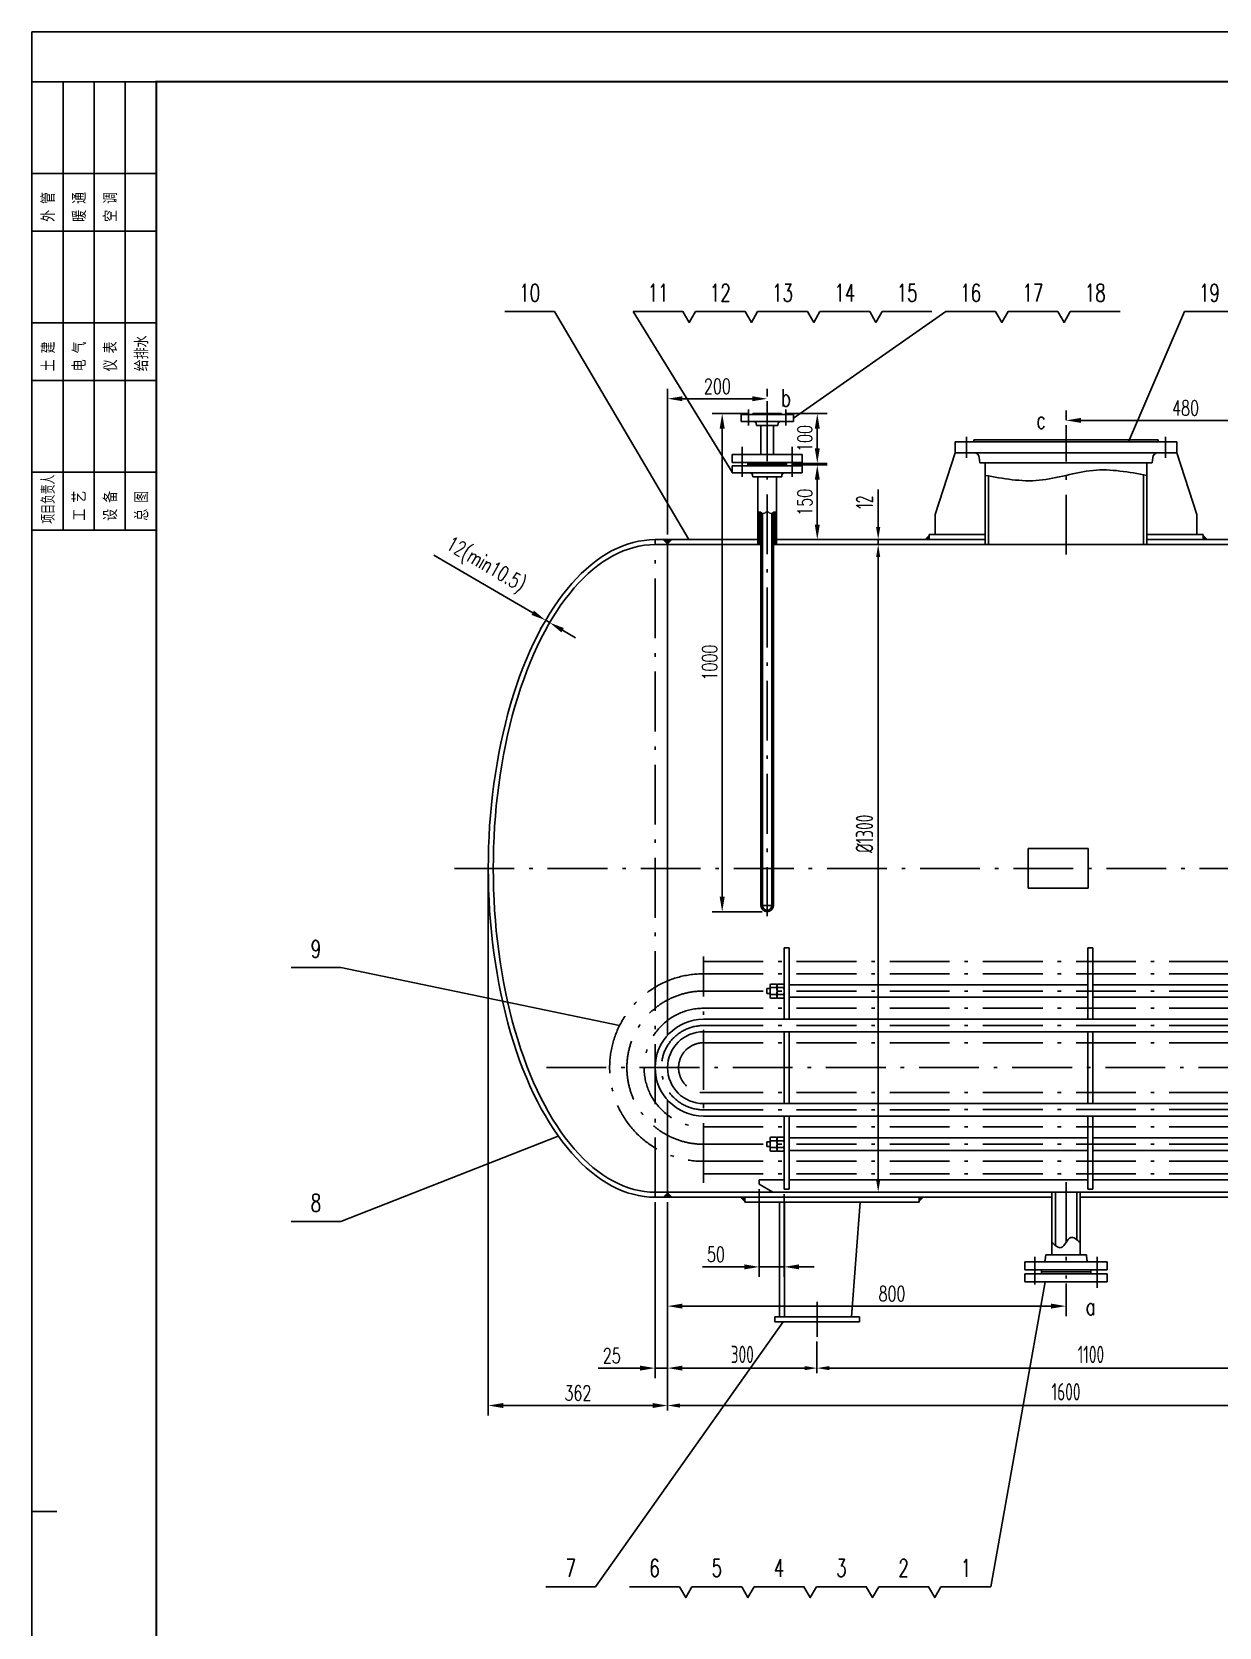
# Model space of a CAD drawing. Extents: x 28446 to 36913, y 3260 to 15560.
# Drawn here: x 28503 to 30886, y 12358 to 15560 of the extents above; entities that cross this region are included whole.
import ezdxf
from ezdxf.enums import TextEntityAlignment as Align

# ---------------------------------------------------------------- set-up
doc = ezdxf.new("R2010")
doc.units = 0
doc.header["$LTSCALE"] = 10
doc.linetypes.add('ACAD_ISO02W100', pattern=[11, 8, -3])
doc.linetypes.add('ACAD_ISO10W100', pattern=[18.7, 12, -3, 0.7, -3])
for name, color, linetype in [('2', 1, 'Continuous'), ('BZCC', 7, 'Continuous'), ('K1', 4, 'Continuous'), ('tank', 1, 'Continuous'), ('tankx', 2, 'ACAD_ISO10W100'), ('tanky', 7, 'Continuous'), ('UMRISS03', 7, 'Continuous'), ('xuxian', 7, 'ACAD_ISO02W100')]:
    doc.layers.add(name, color=color, linetype=linetype)
doc.layers.add('细实线', color=7, linetype='Continuous', lineweight=18)
doc.styles.add('HGCAD', font='gbenor.shx', dxfattribs={"width": 0.75, "bigfont": 'gbcbig.shx'})
doc.styles.add('hzfs', font='simplex.shx', dxfattribs={"width": 0.7, "bigfont": 'hzfs.shx'})
doc.styles.add('ST', font='', dxfattribs={"width": 0.75})
doc.styles.get('ST').set_extended_font_data('SimSun')
doc.dimstyles.new('HGCAD$0', dxfattribs={"dimscale": 10, "dimtxt": 3.5, "dimasz": 2.5, "dimexe": 1, "dimexo": 1, "dimgap": 1, "dimtad": 1, "dimdec": 0, "dimdsep": 46, "dimtxsty": 'HGCAD', "dimcen": 0, "dimclrd": 4, "dimclre": 4, "dimclrt": 7, "dimadec": 0, "dimazin": 0, "dimtfac": 0.7, "dimtmove": 0, "dimatfit": 0, "dimfxl": 1, "dimarcsym": 0})

# ---------------------------------------------------------------- blocks, each defined once
blk = doc.blocks.new('M16')
at = {"layer": 'tank'}
for p, q in [((6, -10.4), (6, 10.4)), ((7, 13.9), (19.1, 13.9)), ((19.1, 6.9), (7, 6.9)), ((20.1, -10.4), (20.1, 10.4)), ((20.1, -10.4), (20.1, 10.4)), ((21.1, 13.9), (33.2, 13.9)), ((33.2, 6.9), (21.1, 6.9)), ((34.2, -10.4), (34.2, 10.4)), ((34.2, 4.9), (40.6, 4.9)), ((40.6, 4.9), (40.6, -4.9)), ((19.1, -6.9), (7, -6.9)), ((7, -13.9), (19.1, -13.9)), ((33.2, -6.9), (21.1, -6.9)), ((21.1, -13.9), (33.2, -13.9)), ((34.2, -4.9), (40.6, -4.9))]:
    blk.add_line(p, q, dxfattribs=at)
for centre, radius, start, end in [((12.4, 10.4), 6.38, 147.1328, 212.8672), ((30, 0), 24, 163.2213, 196.7787), ((13.7, 10.4), 6.38, 327.1328, 32.8672), ((-3.9, 0), 24, 343.2213, 16.7787), ((26.5, 10.4), 6.38, 147.1328, 212.8672), ((44.1, 0), 24, 163.2213, 196.7787), ((27.8, 10.4), 6.38, 327.1328, 32.8672), ((10.2, 0), 24, 343.2213, 16.7787), ((12.4, -10.4), 6.38, 147.1328, 212.8672), ((13.7, -10.4), 6.38, 327.1328, 32.8672), ((26.5, -10.4), 6.38, 147.1328, 212.8672), ((27.8, -10.4), 6.38, 327.1328, 32.8672)]:
    blk.add_arc(centre, radius, start, end, dxfattribs=at)
blk = doc.blocks.new('*D54')
at = {"color": 4, "lineweight": -2}
for p, q in [((30219.4, 14530.9), (30191.9, 14530.9)), ((30201.9, 14505.9), (30201.9, 13255.9)), ((30219.4, 13230.9), (30191.9, 13230.9))]:
    blk.add_line(p, q, dxfattribs=at)
at = {"color": 4}
for points in [[(30197.7, 14505.9), (30206, 14505.9), (30201.9, 14530.9)], [(30197.7, 13255.9), (30206, 13255.9), (30201.9, 13230.9)]]:
    blk.add_solid(points, dxfattribs=at)
at = {"layer": 'Defpoints', "color": 0}
for p in [(30229.4, 14530.9), (30201.9, 13230.9), (30229.4, 13230.9)]:
    blk.add_point(p, dxfattribs=at)
at = {"color": 7, "insert": (30174.4, 13950.3), "char_height": 35, "attachment_point": 5, "rotation": 90, "style": 'HGCAD'}
blk.add_mtext('%%C1300', dxfattribs=at)
blk = doc.blocks.new('*D55')
at = {"layer": 'Defpoints', "color": 0}
for p in [(30201.9, 14540.9), (30201.9, 14540.9), (30201.9, 14530.9)]:
    blk.add_point(p, dxfattribs=at)
at = {"layer": 'xuxian', "color": 4, "lineweight": -2}
for p, q in [((30201.9, 14565.9), (30201.9, 14641.2)), ((30201.9, 14530.9), (30201.9, 14540.9)), ((30201.9, 14505.9), (30201.9, 14480.9))]:
    blk.add_line(p, q, dxfattribs=at)
at = {"layer": 'xuxian', "color": 4}
for points in [[(30197.7, 14565.9), (30206, 14565.9), (30201.9, 14540.9)], [(30197.7, 14505.9), (30206, 14505.9), (30201.9, 14530.9)]]:
    blk.add_solid(points, dxfattribs=at)
at = {"layer": 'xuxian', "color": 7, "insert": (30174.4, 14616), "char_height": 35, "attachment_point": 5, "rotation": 90, "style": 'HGCAD'}
blk.add_mtext('12', dxfattribs=at)
blk = doc.blocks.new('*D56')
at = {"layer": 'Defpoints', "color": 0, "linetype": 'ByBlock'}
for p in [(29779, 13220.9), (31379, 13220.9), (31379, 12802.7)]:
    blk.add_point(p, dxfattribs=at)
at = {"layer": 'xuxian', "color": 4, "linetype": 'ByBlock', "lineweight": -2}
for p, q in [((29779, 13210.9), (29779, 12792.7)), ((31379, 13210.9), (31379, 12792.7)), ((29804, 12802.7), (31354, 12802.7))]:
    blk.add_line(p, q, dxfattribs=at)
at = {"layer": 'xuxian', "color": 4, "linetype": 'ByBlock'}
for points in [[(29804, 12806.8), (29804, 12798.5), (29779, 12802.7)], [(31354, 12806.8), (31354, 12798.5), (31379, 12802.7)]]:
    blk.add_solid(points, dxfattribs=at)
at = {"layer": 'xuxian', "color": 7, "linetype": 'ByBlock', "insert": (30579, 12830.2), "char_height": 35, "attachment_point": 5, "style": 'HGCAD'}
blk.add_mtext('1600', dxfattribs=at)
blk = doc.blocks.new('*D57')
at = {"layer": 'Defpoints', "color": 0}
for p in [(30079, 12940.9), (31179, 12940.9), (31179, 12877.8)]:
    blk.add_point(p, dxfattribs=at)
at = {"layer": 'UMRISS03', "color": 4, "lineweight": -2}
for p, q in [((30079, 12930.9), (30079, 12867.8)), ((31179, 12930.9), (31179, 12867.8)), ((30104, 12877.8), (31154, 12877.8))]:
    blk.add_line(p, q, dxfattribs=at)
at = {"layer": 'UMRISS03', "color": 4}
for points in [[(30104, 12881.9), (30104, 12873.6), (30079, 12877.8)], [(31154, 12881.9), (31154, 12873.6), (31179, 12877.8)]]:
    blk.add_solid(points, dxfattribs=at)
at = {"layer": 'UMRISS03', "color": 7, "insert": (30629, 12905.3), "char_height": 35, "attachment_point": 5, "style": 'HGCAD'}
blk.add_mtext('1100', dxfattribs=at)
blk = doc.blocks.new('*D58')
at = {"layer": 'Defpoints', "color": 0}
for p in [(29779, 12953.7), (29779, 12877.8), (30079, 12877.8)]:
    blk.add_point(p, dxfattribs=at)
at = {"layer": 'UMRISS03', "color": 4, "lineweight": -2}
for p, q in [((29779, 12943.7), (29779, 12867.8)), ((30054, 12877.8), (29804, 12877.8))]:
    blk.add_line(p, q, dxfattribs=at)
at = {"layer": 'UMRISS03', "color": 4}
for points in [[(29804, 12881.9), (29804, 12873.6), (29779, 12877.8)], [(30054, 12881.9), (30054, 12873.6), (30079, 12877.8)]]:
    blk.add_solid(points, dxfattribs=at)
at = {"layer": 'UMRISS03', "color": 7, "insert": (29929, 12905.3), "char_height": 35, "attachment_point": 5, "style": 'HGCAD'}
blk.add_mtext('300', dxfattribs=at)
blk = doc.blocks.new('*D64')
at = {"color": 4, "lineweight": -2}
for p, q in [((29940, 14793.9), (29868.7, 14793.9)), ((29888.7, 14763.9), (29888.7, 13824)), ((29969, 13794), (29868.7, 13794))]:
    blk.add_line(p, q, dxfattribs=at)
at = {"color": 4}
for points in [[(29883.7, 14763.9), (29893.7, 14763.9), (29888.7, 14793.9)], [(29883.7, 13824), (29893.7, 13824), (29888.7, 13794)]]:
    blk.add_solid(points, dxfattribs=at)
at = {"layer": 'Defpoints', "color": 0}
for p in [(29950, 14793.9), (29888.7, 13794), (29979, 13794)]:
    blk.add_point(p, dxfattribs=at)
at = {"color": 7, "insert": (29863.7, 14294), "char_height": 30, "attachment_point": 5, "rotation": 90, "style": 'hzfs'}
blk.add_mtext('1000', dxfattribs=at)
blk = doc.blocks.new('*D65')
at = {"color": 4, "lineweight": -2}
for p, q in [((30028, 14690.9), (30099.6, 14690.9)), ((30079.6, 14660.9), (30079.6, 14570.9)), ((30028, 14540.9), (30099.6, 14540.9))]:
    blk.add_line(p, q, dxfattribs=at)
at = {"color": 4}
for points in [[(30074.6, 14660.9), (30084.6, 14660.9), (30079.6, 14690.9)], [(30074.6, 14570.9), (30084.6, 14570.9), (30079.6, 14540.9)]]:
    blk.add_solid(points, dxfattribs=at)
at = {"layer": 'Defpoints', "color": 0}
for p in [(30018, 14690.9), (30018, 14540.9), (30079.6, 14540.9)]:
    blk.add_point(p, dxfattribs=at)
at = {"color": 7, "insert": (30054.6, 14615.9), "char_height": 30, "attachment_point": 5, "rotation": 90, "style": 'hzfs'}
blk.add_mtext('150', dxfattribs=at)
blk = doc.blocks.new('*D66')
at = {"color": 4, "lineweight": -2}
for p, q in [((30018, 14793.9), (30099.6, 14793.9)), ((30079.6, 14723.9), (30079.6, 14763.9)), ((30028, 14693.9), (30099.6, 14693.9))]:
    blk.add_line(p, q, dxfattribs=at)
at = {"color": 4}
for points in [[(30074.6, 14763.9), (30084.6, 14763.9), (30079.6, 14793.9)], [(30074.6, 14723.9), (30084.6, 14723.9), (30079.6, 14693.9)]]:
    blk.add_solid(points, dxfattribs=at)
at = {"layer": 'Defpoints', "color": 0}
for p in [(30008, 14793.9), (30079.6, 14793.9), (30018, 14693.9)]:
    blk.add_point(p, dxfattribs=at)
at = {"color": 7, "insert": (30054.6, 14743.9), "char_height": 30, "attachment_point": 5, "rotation": 90, "style": 'hzfs'}
blk.add_mtext('100', dxfattribs=at)
blk = doc.blocks.new('*D67')
at = {"color": 4, "lineweight": -2}
for p, q in [((29779, 14550.9), (29779, 14843.7)), ((29979, 14828.5), (29979, 14843.7)), ((29949, 14823.7), (29809, 14823.7))]:
    blk.add_line(p, q, dxfattribs=at)
at = {"color": 4}
for points in [[(29809, 14828.7), (29809, 14818.7), (29779, 14823.7)], [(29949, 14828.7), (29949, 14818.7), (29979, 14823.7)]]:
    blk.add_solid(points, dxfattribs=at)
at = {"layer": 'Defpoints', "color": 0}
for p in [(29779, 14823.7), (29979, 14818.5), (29779, 14540.9)]:
    blk.add_point(p, dxfattribs=at)
at = {"color": 7, "insert": (29879, 14848.7), "char_height": 30, "attachment_point": 5, "style": 'hzfs'}
blk.add_mtext('200', dxfattribs=at)
blk = doc.blocks.new('*D70')
at = {"color": 4, "lineweight": -2}
for p, q in [((30579, 13047.8), (30579, 12982.2)), ((29779, 13001), (29779, 12982.2)), ((29809, 13002.2), (30549, 13002.2))]:
    blk.add_line(p, q, dxfattribs=at)
at = {"color": 4}
for points in [[(29809, 13007.2), (29809, 12997.2), (29779, 13002.2)], [(30549, 13007.2), (30549, 12997.2), (30579, 13002.2)]]:
    blk.add_solid(points, dxfattribs=at)
at = {"layer": 'Defpoints', "color": 0}
for p in [(30579, 13057.8), (29779, 13011), (30579, 13002.2)]:
    blk.add_point(p, dxfattribs=at)
at = {"color": 7, "insert": (30229.6, 13027.2), "char_height": 30, "attachment_point": 5, "style": 'hzfs'}
blk.add_mtext('800', dxfattribs=at)
blk = doc.blocks.new('*D71')
at = {"color": 4, "lineweight": -2}
for p, q in [((29754, 13210.9), (29754, 12857.8)), ((29779, 13210.9), (29779, 12857.8)), ((29724, 12877.8), (29640, 12877.8)), ((29779, 12877.8), (29754, 12877.8)), ((29809, 12877.8), (29839, 12877.8))]:
    blk.add_line(p, q, dxfattribs=at)
at = {"color": 4}
for points in [[(29724, 12882.8), (29724, 12872.8), (29754, 12877.8)], [(29809, 12882.8), (29809, 12872.8), (29779, 12877.8)]]:
    blk.add_solid(points, dxfattribs=at)
at = {"layer": 'Defpoints', "color": 0}
for p in [(29754, 13220.9), (29779, 13220.9), (29754, 12877.8)]:
    blk.add_point(p, dxfattribs=at)
at = {"color": 7, "insert": (29667, 12902.8), "char_height": 30, "attachment_point": 5, "style": 'hzfs'}
blk.add_mtext('25', dxfattribs=at)
blk = doc.blocks.new('*D72')
at = {"color": 4, "lineweight": -2}
for p, q in [((29419, 13870.9), (29419, 12782.7)), ((29779, 12812.7), (29779, 12822.7)), ((29449, 12802.7), (29749, 12802.7))]:
    blk.add_line(p, q, dxfattribs=at)
at = {"color": 4}
for points in [[(29449, 12807.7), (29449, 12797.7), (29419, 12802.7)], [(29749, 12807.7), (29749, 12797.7), (29779, 12802.7)]]:
    blk.add_solid(points, dxfattribs=at)
at = {"layer": 'Defpoints', "color": 0}
for p in [(29419, 13880.9), (29779, 12802.7), (29779, 12802.7)]:
    blk.add_point(p, dxfattribs=at)
at = {"color": 7, "insert": (29599, 12827.7), "char_height": 30, "attachment_point": 5, "style": 'hzfs'}
blk.add_mtext('362', dxfattribs=at)
blk = doc.blocks.new('*D73')
at = {"color": 4, "lineweight": -2}
for p, q in [((29508.3, 14394.1), (29309.7, 14510)), ((29542.4, 14374.2), (29534.2, 14378.9)), ((29547.4, 14382.8), (29552.5, 14391.4)), ((29529.2, 14370.3), (29524.1, 14361.7)), ((29568.3, 14359), (29594.2, 14343.9))]:
    blk.add_line(p, q, dxfattribs=at)
at = {"color": 4}
for points in [[(29510.8, 14398.4), (29505.8, 14389.7), (29534.2, 14378.9)], [(29570.8, 14363.4), (29565.8, 14354.7), (29542.4, 14374.2)]]:
    blk.add_solid(points, dxfattribs=at)
at = {"layer": 'Defpoints', "color": 0}
for p in [(29534.2, 14378.9), (29534.2, 14378.9), (29542.4, 14374.2)]:
    blk.add_point(p, dxfattribs=at)
at = {"color": 7, "insert": (29412.6, 14488), "char_height": 30, "attachment_point": 5, "rotation": 329.7278, "style": 'hzfs'}
blk.add_mtext('12(min10.5)', dxfattribs=at)
blk = doc.blocks.new('*D144')
at = {"color": 4, "linetype": 'ByBlock', "lineweight": -2}
for p, q in [((29963.1, 13236.7), (29963.1, 13061)), ((30013.1, 13226.9), (30013.1, 13061)), ((29933.1, 13081), (29849.1, 13081)), ((30013.1, 13081), (29963.1, 13081)), ((30043.1, 13081), (30073.1, 13081))]:
    blk.add_line(p, q, dxfattribs=at)
at = {"color": 4, "linetype": 'ByBlock'}
for points in [[(29933.1, 13086), (29933.1, 13076), (29963.1, 13081)], [(30043.1, 13086), (30043.1, 13076), (30013.1, 13081)]]:
    blk.add_solid(points, dxfattribs=at)
at = {"layer": 'Defpoints', "color": 0, "linetype": 'ByBlock'}
for p in [(29963.1, 13246.7), (30013.1, 13236.9), (29963.1, 13081)]:
    blk.add_point(p, dxfattribs=at)
at = {"color": 7, "linetype": 'ByBlock', "insert": (29876.1, 13106), "char_height": 30, "attachment_point": 5, "style": 'hzfs'}
blk.add_mtext('50', dxfattribs=at)
blk = doc.blocks.new('*D153')
at = {"color": 4, "linetype": 'ByBlock', "lineweight": -2}
for p, q in [((30579, 14780.9), (30579, 14800.2)), ((31059, 14790.2), (31059, 14800.2)), ((31029, 14780.2), (30609, 14780.2))]:
    blk.add_line(p, q, dxfattribs=at)
at = {"color": 4, "linetype": 'ByBlock'}
for points in [[(30609, 14785.2), (30609, 14775.2), (30579, 14780.2)], [(31029, 14785.2), (31029, 14775.2), (31059, 14780.2)]]:
    blk.add_solid(points, dxfattribs=at)
at = {"layer": 'Defpoints', "color": 0, "linetype": 'ByBlock'}
for p in [(30579, 14780.2), (30579, 14770.9), (31059, 14780.2)]:
    blk.add_point(p, dxfattribs=at)
at = {"color": 7, "linetype": 'ByBlock', "insert": (30819, 14805.2), "char_height": 30, "attachment_point": 5, "style": 'hzfs'}
blk.add_mtext('480', dxfattribs=at)

msp = doc.modelspace()

# ---------------------------------------------------------------- linework, layer by layer
for p, q in [((36912.804, 15560.049), (28502.804, 15560.049)), ((28502.804, 15560.049), (28502.804, 9620.049)), ((28502.804, 12590.049), (28552.804, 12590.049))]:
    msp.add_line(p, q)
at = {"color": 7}
for p, q in [((28502.804, 15460.049), (28502.804, 14560.049)), ((28565.304, 14560.049), (28565.304, 15460.049)), ((28627.804, 14560.049), (28627.804, 15460.049)), ((28690.304, 14560.049), (28690.304, 15460.049)), ((28502.804, 15276.011), (28752.804, 15276.011)), ((28502.804, 15160.049), (28752.804, 15160.049)), ((28502.804, 14976.011), (28752.804, 14976.011)), ((28502.804, 14860.049), (28752.804, 14860.049)), ((28502.804, 14676.011), (28752.804, 14676.011)), ((28502.804, 14560.049), (28752.804, 14560.049))]:
    msp.add_line(p, q, dxfattribs=at)
at = {"linetype": 'ByBlock'}
for p, q in [((30503.196, 13920.898), (30503.196, 13840.898)), ((30623.196, 13920.898), (30503.196, 13920.898)), ((30623.196, 13840.898), (30623.196, 13920.898)), ((30503.196, 13840.898), (30623.196, 13840.898))]:
    msp.add_line(p, q, dxfattribs=at)
at = {"color": 1}
for p, q in [((30013.068, 13577.998), (30013.068, 13721.193)), ((30023.068, 13721.193), (30013.068, 13721.193)), ((30023.068, 13577.998), (30023.068, 13721.193)), ((30623.068, 13577.998), (30623.068, 13721.193)), ((30633.068, 13721.193), (30623.068, 13721.193)), ((30633.068, 13577.998), (30633.068, 13721.193)), ((30013.068, 13408.798), (30013.068, 13552.998)), ((30023.068, 13408.798), (30023.068, 13552.998)), ((30623.068, 13408.798), (30623.068, 13552.998)), ((30633.068, 13408.798), (30633.068, 13552.998)), ((30013.068, 13236.944), (30013.068, 13383.798)), ((30023.068, 13236.944), (30023.068, 13383.798)), ((30623.068, 13236.944), (30623.068, 13383.798)), ((30633.068, 13236.944), (30633.068, 13383.798))]:
    msp.add_line(p, q, dxfattribs=at)
at = {"layer": '2', "linetype": 'ByBlock'}
for p, q in [((30356.55, 14714.898), (30316.564, 14591.044)), ((30801.55, 14714.898), (30841.535, 14591.044)), ((30316.564, 14591.044), (30316.564, 14550.898)), ((30841.535, 14591.044), (30841.535, 14550.898)), ((29963.068, 13246.715), (29963.068, 13255.898)), ((29963.068, 13255.898), (30013.068, 13255.898)), ((29963.068, 13246.715), (29990.464, 13230.898)), ((30013.068, 13230.898), (29963.068, 13230.898)), ((30013.068, 13236.944), (30023.068, 13236.944)), ((30023.068, 13255.898), (30623.068, 13255.898)), ((30623.068, 13236.944), (30633.068, 13236.944)), ((30633.068, 13255.898), (31233.068, 13255.898))]:
    msp.add_line(p, q, dxfattribs=at)
at = {"layer": 'BZCC'}
msp.add_line((28752.804, 15460.049), (28752.804, 14560.049), dxfattribs=at)
at = {"layer": 'K1', "color": 7}
msp.add_line((28752.804, 15460.049), (28502.804, 15460.049), dxfattribs=at)
at = {"layer": 'K1', "const_width": 4}
msp.add_lwpolyline([(36812.804, 9720.049), (36812.804, 15460.049), (28752.804, 15460.049), (28752.804, 9720.049)], close=True, dxfattribs=at)
at = {"layer": 'tank'}
for p, q in [((29950.05, 14791.898), (29950.05, 14793.898)), ((29950.05, 14793.898), (30008.05, 14793.898)), ((30008.05, 14793.898), (30008.05, 14791.898)), ((29926.55, 14777.898), (29926.55, 14791.898)), ((29926.55, 14791.898), (30031.55, 14791.898)), ((30031.55, 14777.898), (29926.55, 14777.898)), ((29956.55, 14777.898), (30001.55, 14777.898)), ((29957.39, 14769.898), (29956.926, 14774.316)), ((29957.39, 14769.898), (30000.709, 14769.898)), ((29966.55, 14711.898), (29966.55, 14769.898)), ((29991.55, 14711.898), (29991.55, 14769.898)), ((30000.709, 14769.898), (30001.173, 14774.316)), ((30031.55, 14791.898), (30031.55, 14777.898)), ((30801.55, 14736.898), (30356.55, 14736.898)), ((30356.55, 14736.898), (30356.55, 14714.898)), ((30394.05, 14736.898), (30394.05, 14740.898)), ((30394.05, 14740.898), (30764.05, 14740.898)), ((30764.05, 14740.898), (30764.05, 14736.898)), ((30801.55, 14714.898), (30801.55, 14736.898)), ((29909.05, 14695.898), (29909.05, 14711.898)), ((29909.05, 14711.898), (30049.05, 14711.898)), ((30049.05, 14711.898), (30049.05, 14695.898)), ((30356.55, 14714.898), (30801.55, 14714.898)), ((30405.85, 14694.898), (30404.869, 14705.794)), ((30752.25, 14694.898), (30753.23, 14705.794)), ((29940.05, 14695.898), (29909.05, 14695.898)), ((29909.05, 14674.898), (29909.05, 14688.898)), ((29909.05, 14688.898), (30049.05, 14688.898)), ((30049.05, 14674.898), (29909.05, 14674.898)), ((29940.05, 14693.898), (29940.05, 14695.898)), ((30018.05, 14695.898), (29940.05, 14695.898)), ((29940.05, 14690.898), (29940.05, 14693.898)), ((30018.05, 14693.898), (29940.05, 14693.898)), ((29940.05, 14688.898), (29940.05, 14690.898)), ((29940.05, 14690.898), (30018.05, 14690.898)), ((29949.05, 14674.898), (30009.05, 14674.898)), ((29949.89, 14666.898), (29949.52, 14670.421)), ((29949.89, 14666.898), (30008.209, 14666.898)), ((29960.05, 14530.898), (29960.05, 14666.898)), ((29998.05, 14530.898), (29998.05, 14666.898)), ((30008.209, 14666.898), (30008.579, 14670.421)), ((30049.05, 14695.898), (30018.05, 14695.898)), ((30018.05, 14695.898), (30018.05, 14693.898)), ((30018.05, 14693.898), (30018.05, 14690.898)), ((30018.05, 14690.898), (30018.05, 14688.898)), ((30049.05, 14688.898), (30049.05, 14674.898)), ((30405.85, 14694.898), (30752.25, 14694.898)), ((30416.55, 14694.898), (30416.55, 14530.898)), ((30423.55, 14668.622), (30423.55, 14530.898)), ((30734.55, 14671.174), (30734.55, 14530.898)), ((30741.55, 14694.898), (30741.55, 14530.898)), ((29963.55, 14530.898), (29963.55, 14596.032)), ((29966.55, 14379.822), (29966.55, 14595.799)), ((29969.55, 14379.822), (29969.55, 14594.025)), ((29988.55, 14379.822), (29988.55, 14594.025)), ((29991.55, 14379.822), (29991.55, 14595.799)), ((29994.55, 14530.898), (29994.55, 14596.032)), ((29754.05, 14540.898), (29779.05, 14540.898)), ((29960.05, 14540.898), (29779.05, 14540.898)), ((29779.05, 13545.956), (29779.05, 14540.898)), ((30416.55, 14540.898), (29998.05, 14540.898)), ((30304.05, 14540.898), (30304.05, 14550.898)), ((30304.05, 14550.898), (30416.55, 14550.898)), ((30854.05, 14550.898), (30741.55, 14550.898)), ((31045.858, 14540.898), (30741.55, 14540.898)), ((30854.05, 14540.898), (30854.05, 14550.898)), ((29754.05, 14530.898), (29779.05, 14530.898)), ((29966.55, 14530.898), (29779.05, 14530.898)), ((31379.05, 14530.898), (29991.55, 14530.898)), ((29966.55, 13806.503), (29966.55, 14379.822)), ((29969.55, 13806.503), (29969.55, 14379.822)), ((29988.55, 13806.503), (29988.55, 14379.822)), ((29991.55, 13806.503), (29991.55, 14379.822)), ((29966.55, 13806.503), (29991.55, 13806.503)), ((30537.071, 13647.098), (30023.068, 13647.098)), ((30623.068, 13647.098), (30526.615, 13647.098)), ((31233.068, 13647.098), (30633.068, 13647.098)), ((30537.071, 13622.098), (30023.068, 13622.098)), ((30623.068, 13622.098), (30526.615, 13622.098)), ((31233.068, 13622.098), (30633.068, 13622.098)), ((31886.132, 13577.998), (29851.132, 13577.998)), ((31886.132, 13552.998), (29851.132, 13552.998)), ((29779.05, 13220.898), (29779.05, 13415.84)), ((31886.132, 13408.798), (29851.132, 13408.798)), ((31886.132, 13383.895), (29851.132, 13383.799)), ((30537.071, 13339.898), (30023.068, 13339.898)), ((30623.068, 13339.898), (30526.615, 13339.898)), ((31233.068, 13339.898), (30633.068, 13339.898)), ((30537.071, 13314.898), (30023.068, 13314.898)), ((30623.068, 13314.898), (30526.615, 13314.898)), ((31233.068, 13314.898), (30633.068, 13314.898)), ((29754.05, 13230.898), (29779.05, 13230.898)), ((31379.05, 13230.898), (29779.05, 13230.898)), ((30550.55, 13104.898), (30550.55, 13230.898)), ((30557.55, 13124.041), (30557.55, 13230.898)), ((30600.55, 13135.755), (30600.55, 13230.898)), ((30607.55, 13104.898), (30607.55, 13230.898)), ((29754.05, 13220.898), (29779.05, 13220.898)), ((30550.55, 13220.898), (29779.05, 13220.898)), ((29934.05, 13220.898), (29934.05, 13210.898)), ((29934.05, 13210.898), (30284.05, 13210.898)), ((30004.05, 12980.898), (30004.05, 13210.898)), ((30014.05, 12980.898), (30014.05, 13210.898)), ((30148.166, 12980.898), (30166.03, 13210.898)), ((30284.05, 13210.898), (30284.05, 13220.898)), ((31379.05, 13220.898), (30607.55, 13220.898)), ((30538.31, 13104.898), (30537.459, 13095.45)), ((30619.79, 13104.898), (30538.31, 13104.898)), ((30619.79, 13104.898), (30620.64, 13095.45)), ((30661.55, 13090.898), (30496.55, 13090.898)), ((30496.55, 13090.898), (30496.55, 13074.898)), ((30496.55, 13074.898), (30661.55, 13074.898)), ((30496.55, 13050.898), (30496.55, 13066.898)), ((30496.55, 13066.898), (30661.55, 13066.898)), ((30529.55, 13070.898), (30529.55, 13074.898)), ((30628.55, 13070.898), (30529.55, 13070.898)), ((30628.55, 13070.898), (30529.55, 13070.898)), ((30529.55, 13070.898), (30529.55, 13066.898)), ((30628.55, 13074.898), (30628.55, 13070.898)), ((30628.55, 13066.898), (30628.55, 13070.898)), ((30661.55, 13074.898), (30661.55, 13090.898)), ((30661.55, 13066.898), (30661.55, 13050.898)), ((30661.55, 13050.898), (30496.55, 13050.898)), ((29994.05, 12970.898), (29994.05, 12980.898)), ((29994.05, 12980.898), (30164.05, 12980.898)), ((30164.05, 12970.898), (29994.05, 12970.898)), ((30164.05, 12980.898), (30164.05, 12970.898))]:
    msp.add_line(p, q, dxfattribs=at)
for centre, radius, start, end in [((29952.948, 14773.898), 4, 6, 90), ((30005.151, 14773.898), 4, 90, 174), ((30394.909, 14704.898), 10, 5.142765, 90), ((30763.19, 14704.898), 10, 90, 174.857235), ((29944.547, 14669.898), 5, 6, 90), ((30013.552, 14669.898), 5, 90, 174), ((29979.05, 13806.503), 12.5, 180, 0), ((29979.05, 13806.503), 9.5, 180, 0), ((29851.132, 13480.898), 97.1, 90, 270), ((29851.132, 13480.898), 72.1, 90, 270), ((30532.479, 13095.898), 5, 270, 354.857235), ((30625.62, 13095.898), 5, 185.142765, 270)]:
    msp.add_arc(centre, radius, start, end, dxfattribs=at)
for major_axis, ratio in [((0, -660), 0.50757576), ((0, -650), 0.5)]:
    msp.add_ellipse((29754.05, 13880.898), major_axis=major_axis, ratio=ratio, start_param=3.14159265, end_param=6.28318531, dxfattribs=at)
at = {"layer": 'tankx'}
for p, q in [((29941.55, 14769.898), (29941.55, 14801.898)), ((29979.05, 14818.539), (29979.05, 13784.817)), ((30016.55, 14769.898), (30016.55, 14801.898)), ((30579.05, 14510.898), (30579.05, 14770.898)), ((30379.05, 14704.898), (30379.05, 14746.898)), ((30779.05, 14704.898), (30779.05, 14746.898)), ((29929.05, 14666.898), (29929.05, 14727.287)), ((30029.05, 14690.898), (30029.05, 14726.898)), ((30029.05, 14666.898), (30029.05, 14698.898)), ((29754.05, 13220.898), (29754.05, 14540.898)), ((29351.267, 13880.898), (31754.48, 13880.898)), ((29851.132, 13249.724), (29851.132, 13703.898)), ((29851.132, 13693.898), (31932.01, 13693.898)), ((29851.132, 13669.098), (31927.009, 13669.098)), ((29851.132, 13634.598), (31935.147, 13634.598)), ((29851.132, 13600.098), (31923.008, 13600.098)), ((29851.132, 13565.498), (31922.392, 13565.498)), ((29851.132, 13530.898), (31920.881, 13530.898)), ((29536.003, 13480.898), (32319.019, 13480.898)), ((29851.132, 13430.898), (31919.225, 13430.898)), ((29851.132, 13396.406), (31919.23, 13397.119)), ((29851.132, 13361.898), (31884.407, 13361.898)), ((29851.132, 13327.398), (31915.927, 13327.398)), ((29851.132, 13292.898), (31917.497, 13292.898)), ((29851.132, 13267.898), (31932.01, 13267.898)), ((30579.05, 13250.898), (30579.05, 13057.763)), ((30516.55, 13100.898), (30516.55, 13045.292)), ((30641.55, 13100.898), (30641.55, 13039.195)), ((30079.05, 13010.898), (30079.05, 12940.898))]:
    msp.add_line(p, q, dxfattribs=at)
for centre, radius, start, end in [((29850.932, 13481.098), 188.2, 89.939112, 270.060888), ((29851.132, 13480.898), 153.8, 90, 270), ((29851.132, 13480.898), 119.2, 90, 270), ((29851.132, 13480.898), 84.6, 90, 270), ((29851.132, 13480.898), 50, 90, 270)]:
    msp.add_arc(centre, radius, start, end, dxfattribs=at)
at = {"layer": 'tanky', "linetype": 'ByBlock'}
for p, q in [((29552.174, 14998.673), (29452.174, 14998.673)), ((29821.927, 14540.898), (29552.174, 14998.673)), ((29909.05, 14676.543), (29709.9, 14998.673)), ((30059.9, 14998.673), (29959.9, 14998.673)), ((30031.55, 14785.011), (30337.579, 14998.673)), ((30072.4, 14977.023), (30059.9, 14998.673)), ((30084.9, 14998.673), (30072.4, 14977.023)), ((30184.9, 14998.673), (30084.9, 14998.673)), ((30197.4, 14977.023), (30184.9, 14998.673)), ((30209.9, 14998.673), (30197.4, 14977.023)), ((30309.9, 14998.673), (30209.9, 14998.673)), ((30337.579, 14998.673), (30437.579, 14998.673)), ((30337.579, 14998.673), (30437.579, 14998.673)), ((30704.292, 14736.898), (30816.891, 14998.673)), ((30816.891, 14998.673), (30916.891, 14998.673)), ((29123.021, 13681.778), (29023.021, 13681.778)), ((29682.618, 13565.298), (29123.021, 13681.778)), ((29559.444, 13343.681), (29123.021, 13171.953)), ((29123.021, 13171.953), (29023.021, 13171.953)), ((30537.165, 13050.898), (30427.923, 12438.959)), ((30011.382, 12970.898), (29634.494, 12438.959)), ((29634.494, 12438.959), (29534.494, 12438.959)), ((30427.923, 12438.959), (30327.923, 12438.959))]:
    msp.add_line(p, q, dxfattribs=at)
for points in [[(29834.9, 14998.673), (29822.4, 14977.023), (29809.9, 14998.673), (29709.9, 14998.673)], [(29959.9, 14998.673), (29947.4, 14977.023), (29934.9, 14998.673), (29834.9, 14998.673)], [(30437.579, 14998.673), (30450.079, 14977.023), (30462.579, 14998.673), (30562.579, 14998.673)], [(30562.579, 14998.673), (30575.079, 14977.023), (30587.579, 14998.673), (30687.579, 14998.673)], [(29827.923, 12438.959), (29815.423, 12417.309), (29802.923, 12438.959), (29702.923, 12438.959)], [(29952.923, 12438.959), (29940.423, 12417.309), (29927.923, 12438.959), (29827.923, 12438.959)], [(30077.923, 12438.959), (30065.423, 12417.309), (30052.923, 12438.959), (29952.923, 12438.959)], [(30202.923, 12438.959), (30190.423, 12417.309), (30177.923, 12438.959), (30077.923, 12438.959)], [(30327.923, 12438.959), (30315.423, 12417.309), (30302.923, 12438.959), (30202.923, 12438.959)]]:
    msp.add_lwpolyline(points, dxfattribs=at)
at = {"layer": 'tanky'}
for points in [[(30416.55, 14669.898), (30524.883, 14659.898), (30633.216, 14679.898), (30741.55, 14669.898)], [(30607.55, 13129.898), (30588.55, 13139.898), (30569.55, 13119.898), (30550.55, 13129.898)]]:
    msp.add_spline(points, degree=3, dxfattribs=at)
for points in [[(29779.05, 14530.898), (29789.05, 14540.898), (29769.05, 14540.898)], [(30304.05, 14540.898), (30294.05, 14540.898), (30304.05, 14550.898)], [(30854.05, 14540.898), (30864.05, 14540.898), (30854.05, 14550.898)], [(29779.05, 13230.898), (29789.05, 13220.898), (29769.05, 13220.898)]]:
    msp.add_solid(points, dxfattribs=at)
at = {"layer": 'xuxian'}
for points in [[(29934.05, 13210.898), (29934.05, 13220.898), (29924.05, 13220.898)], [(30284.05, 13210.898), (30284.05, 13220.898), (30294.05, 13220.898)]]:
    msp.add_solid(points, dxfattribs=at)
at = {"layer": '细实线', "color": 7, "linetype": 'Continuous'}
for centre, start, end in [((29963.85, 14589.135), 56.601512, 123.398488), ((29971.45, 14600.661), 236.601512, 303.398488), ((29979.05, 14589.135), 56.601512, 123.398488), ((29986.65, 14600.661), 236.601512, 303.398488), ((29994.25, 14589.135), 56.601512, 123.398488)]:
    msp.add_arc(centre, 6.903, start, end, dxfattribs=at)

# ---------------------------------------------------------------- block references
at = {"layer": 'tank', "rotation": 180}
for p in [(30019.068, 13634.598), (30019.068, 13327.398)]:
    msp.add_blockref('M16', p, dxfattribs=at)

# ---------------------------------------------------------------- texts
at = {"style": 'ST'}
for s, width, p in [('外 管', 0.75, (28546.554, 15178.799)), ('暖 通', 0.75, (28609.054, 15178.799)), ('空 调', 0.75, (28671.554, 15178.799)), ('土 建', 0.75, (28546.554, 14878.799)), ('电 气', 0.75, (28609.054, 14878.799)), ('仪 表', 0.75, (28671.554, 14878.799)), ('给排水', 0.75, (28734.054, 14878.799)), ('项目负责人', 0.6, (28546.554, 14572.877)), ('工 艺', 0.75, (28609.054, 14578.799)), ('设 备', 0.75, (28671.554, 14578.799)), ('总 图', 0.75, (28734.054, 14578.799))]:
    msp.add_text(s, height=23.4375, rotation=90, dxfattribs=dict(at, width=width)).set_placement(p)
at = {"layer": 'tanky', "linetype": 'ByBlock', "style": 'hzfs', "width": 0.7}
for s, p in [('10', (29502.174, 15018.673)), ('11', (29759.9, 15018.673)), ('12', (29884.9, 15018.673)), ('13', (30009.9, 15018.673)), ('14', (30134.9, 15018.673)), ('15', (30259.9, 15018.673)), ('16', (30387.579, 15018.673)), ('17', (30512.579, 15018.673)), ('18', (30637.579, 15018.673)), ('19', (30866.891, 15018.673)), ('9', (29073.021, 13701.778)), ('8', (29073.021, 13191.953)), ('7', (29584.494, 12458.959)), ('6', (29752.923, 12458.959)), ('5', (29877.923, 12458.959)), ('4', (30002.923, 12458.959)), ('3', (30127.923, 12458.959)), ('2', (30252.923, 12458.959)), ('1', (30377.923, 12458.959))]:
    msp.add_text(s, height=35, dxfattribs=at).set_placement(p, align=Align.CENTER)
at = {"layer": 'tanky', "style": 'hzfs', "width": 0.7}
for s, p in [('b', (30016.79, 14825.49)), ('c', (30529.05, 14780.898)), ('a', (30628.507, 13001.622))]:
    msp.add_text(s, height=35, dxfattribs=at).set_placement(p, align=Align.MIDDLE)

# ---------------------------------------------------------------- dimensions: what is measured, and where the dimension line sits
for base, p1, p2, picture, middle in [((29779.05, 14823.656), (29979.05, 14818.539), (29779.05, 14540.898), '*D67', (29879.05, 14848.656)), ((29754.05, 12877.782), (29779.05, 13220.898), (29754.05, 13220.898), '*D71', (29667.05, 12902.782))]:
    dim = msp.add_linear_dim(base=base, p1=p1, p2=p2, dimstyle='HGCAD$0', override={"dimtxt": 3, "dimasz": 3, "dimexe": 2, "dimzin": 0, "dimtxsty": 'hzfs'})
    dim.commit()
    dim.dimension.update_dxf_attribs({"geometry": picture, "text_midpoint": middle})
dim = msp.add_linear_dim(base=(29888.722, 13794.003), p1=(29950.05, 14793.898), p2=(29979.05, 13794.003), angle=90, dimstyle='HGCAD$0', override={"dimtxt": 3, "dimasz": 3, "dimexe": 2, "dimzin": 0, "dimtxsty": 'hzfs'})
dim.commit()
dim.dimension.update_dxf_attribs({"geometry": '*D64', "text_midpoint": (29888.722, 14293.951), "dimtype": 160})
for base, p1, p2, picture, middle in [((30079.626, 14793.898), (30018.05, 14693.898), (30008.05, 14793.898), '*D66', (30054.626, 14743.898)), ((30079.566, 14540.898), (30018.05, 14690.898), (30018.05, 14540.898), '*D65', (30054.566, 14615.898))]:
    dim = msp.add_linear_dim(base=base, p1=p1, p2=p2, angle=90, dimstyle='HGCAD$0', override={"dimtxt": 3, "dimasz": 3, "dimexe": 2, "dimzin": 0, "dimtxsty": 'hzfs'})
    dim.commit()
    dim.dimension.update_dxf_attribs({"geometry": picture, "text_midpoint": middle})
at = {"linetype": 'ByBlock'}
for base, p1, p2, picture, middle in [((30579.05, 14780.159), (31059.05, 14780.159), (30579.05, 14770.898), '*D153', (30819.05, 14805.159)), ((29963.068, 13080.974), (30013.068, 13236.944), (29963.068, 13246.715), '*D144', (29876.068, 13105.974))]:
    dim = msp.add_linear_dim(base=base, p1=p1, p2=p2, dimstyle='HGCAD$0', override={"dimtxt": 3, "dimasz": 3, "dimexe": 2, "dimzin": 0, "dimtxsty": 'hzfs'}, dxfattribs=at)
    dim.commit()
    dim.dimension.update_dxf_attribs({"geometry": picture, "text_midpoint": middle})
dim = msp.add_aligned_dim(p1=(29542.397, 14374.166), p2=(29534.228, 14378.934), distance=0, text='12(min10.5)', dimstyle='HGCAD$0', override={"dimtxt": 3, "dimasz": 3, "dimexe": 2, "dimzin": 0, "dimtxsty": 'hzfs'})
dim.commit()
dim.dimension.update_dxf_attribs({"geometry": '*D73', "text_midpoint": (29412.609, 14487.969)})
dim = msp.add_linear_dim(base=(30201.876, 13230.898), p1=(30229.376, 14530.898), p2=(30229.376, 13230.898), angle=90, text='%%C<>', dimstyle='HGCAD$0')
dim.commit()
dim.dimension.update_dxf_attribs({"geometry": '*D54', "text_midpoint": (30201.876, 13950.275), "dimtype": 160})
dim = msp.add_linear_dim(base=(29779.05, 12802.661), p1=(29419.05, 13880.898), p2=(29779.05, 12802.661), text='362', dimstyle='HGCAD$0', override={"dimtxt": 3, "dimasz": 3, "dimexe": 2, "dimzin": 0, "dimtxsty": 'hzfs'})
dim.commit()
dim.dimension.update_dxf_attribs({"geometry": '*D72', "text_midpoint": (29599.05, 12827.661)})
dim = msp.add_linear_dim(base=(30579.05, 13002.21), p1=(29779.05, 13010.999), p2=(30579.05, 13057.763), dimstyle='HGCAD$0', override={"dimtxt": 3, "dimasz": 3, "dimexe": 2, "dimzin": 0, "dimtxsty": 'hzfs'})
dim.commit()
dim.dimension.update_dxf_attribs({"geometry": '*D70', "text_midpoint": (30229.6, 13002.21), "dimtype": 160})
at = {"layer": 'UMRISS03'}
for base, p1, p2, picture, middle in [((29779.05, 12877.782), (30079.05, 12877.782), (29779.05, 12953.678), '*D58', (29929.05, 12905.282)), ((31179.05, 12877.782), (30079.05, 12940.898), (31179.05, 12940.898), '*D57', (30629.05, 12905.282))]:
    dim = msp.add_linear_dim(base=base, p1=p1, p2=p2, dimstyle='HGCAD$0', dxfattribs=at)
    dim.commit()
    dim.dimension.update_dxf_attribs({"geometry": picture, "text_midpoint": middle})
at = {"layer": 'xuxian'}
dim = msp.add_linear_dim(base=(30201.876, 14540.898), p1=(30201.876, 14530.898), p2=(30201.876, 14540.898), angle=90, text='12', dimstyle='HGCAD$0', dxfattribs=at)
dim.commit()
dim.dimension.update_dxf_attribs({"geometry": '*D55', "text_midpoint": (30174.376, 14616.042)})
at = {"layer": 'xuxian', "linetype": 'ByBlock'}
dim = msp.add_linear_dim(base=(31379.05, 12802.661), p1=(29779.05, 13220.898), p2=(31379.05, 13220.898), dimstyle='HGCAD$0', dxfattribs=at)
dim.commit()
dim.dimension.update_dxf_attribs({"geometry": '*D56', "text_midpoint": (30579.05, 12802.661), "dimtype": 160})

doc.saveas('drawing.dxf')
